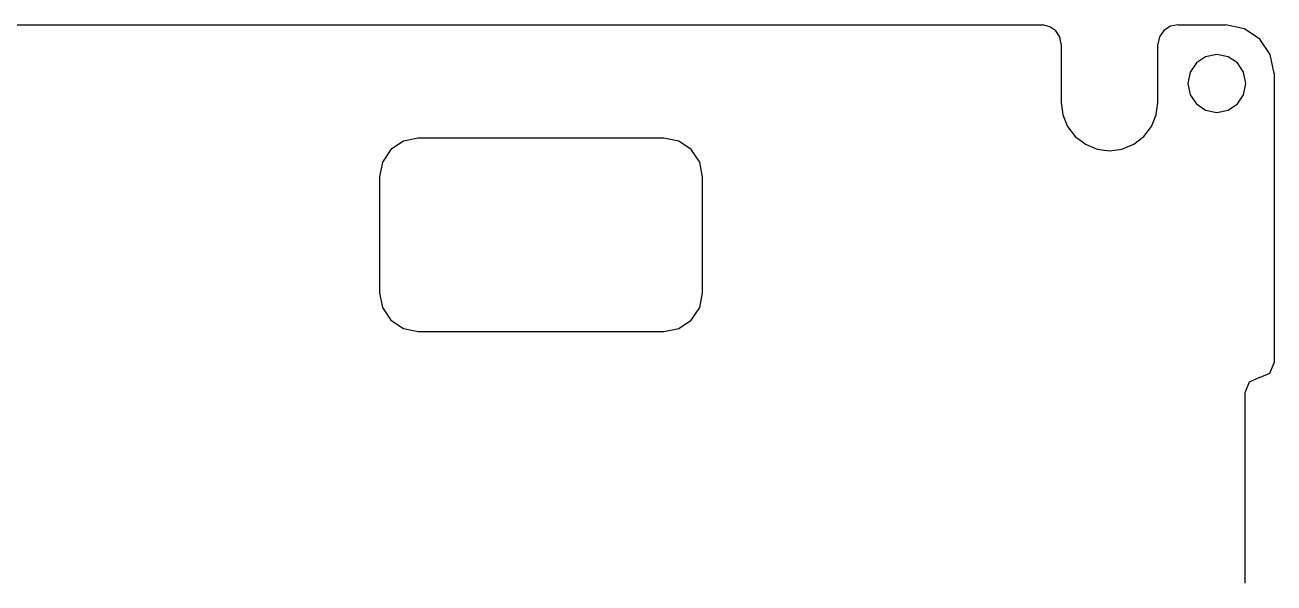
# Model space of a CAD drawing. Extents: x 0 to 148, y 0 to 81.
# Drawn here: x 83.6 to 148.1, y 52.3 to 81.1 of the extents above; entities that cross this region are included whole.
import ezdxf

# ---------------------------------------------------------------- set-up
doc = ezdxf.new("R2010")
doc.units = 0

msp = doc.modelspace()

# ---------------------------------------------------------------- linework, layer by layer
at = {"layer": 'Part__Feature007', "color": 7}
for points in [[(12.167289, 81.131325), (136.166493, 81.131325)], [(12.167289, 81.131325), (136.166493, 81.131325)], [(12.167289, 81.131325), (136.166493, 81.131325)], [(12.167289, 81.131325), (136.166493, 81.131325)], [(137.132131, 80.132445), (137.056997, 80.513453), (136.851299, 80.827525), (136.544593, 81.044056), (136.166438, 81.132436)], [(137.132131, 80.132445), (137.056997, 80.513453), (136.851299, 80.827525), (136.544593, 81.044056), (136.166438, 81.132436)], [(137.132131, 80.132445), (137.056997, 80.513453), (136.851299, 80.827525), (136.544593, 81.044056), (136.166438, 81.132436)], [(137.132131, 80.132445), (137.056997, 80.513453), (136.851299, 80.827525), (136.544593, 81.044056), (136.166438, 81.132436)], [(136.166493, 81.131325), (136.166493, 81.131325)], [(136.166493, 81.131325), (136.166493, 81.131325)], [(143.167629, 81.132436), (142.774131, 81.066581), (142.437644, 80.852211), (142.211666, 80.523407), (142.132126, 80.132445)], [(143.167629, 81.132436), (142.774131, 81.066581), (142.437644, 80.852211), (142.211666, 80.523407), (142.132126, 80.132445)], [(143.167629, 81.132436), (142.774131, 81.066581), (142.437644, 80.852211), (142.211666, 80.523407), (142.132126, 80.132445)], [(143.167629, 81.132436), (142.774131, 81.066581), (142.437644, 80.852211), (142.211666, 80.523407), (142.132126, 80.132445)], [(143.167624, 81.131325), (143.167624, 81.131325)], [(143.167624, 81.131325), (143.167624, 81.131325)], [(143.167624, 81.131325), (145.632215, 81.131325)], [(143.167624, 81.131325), (145.632215, 81.131325)], [(143.167624, 81.131325), (145.632215, 81.131325)], [(143.167624, 81.131325), (145.632215, 81.131325)], [(148.132117, 78.632444), (147.935652, 79.605553), (147.399882, 80.400203), (146.605231, 80.935972), (145.632122, 81.132436)], [(148.132117, 78.632444), (147.935652, 79.605553), (147.399882, 80.400203), (146.605231, 80.935972), (145.632122, 81.132436)], [(148.132117, 78.632444), (147.935652, 79.605553), (147.399882, 80.400203), (146.605231, 80.935972), (145.632122, 81.132436)], [(148.132117, 78.632444), (147.935652, 79.605553), (147.399882, 80.400203), (146.605231, 80.935972), (145.632122, 81.132436)], [(145.632215, 81.131325), (145.632215, 81.131325)], [(145.632215, 81.131325), (145.632215, 81.131325)], [(137.132221, 80.131201), (137.132221, 77.133476)], [(137.132221, 80.131201), (137.132221, 77.133476)], [(137.132221, 80.131201), (137.132221, 80.131201)], [(137.132221, 80.131201), (137.132221, 77.133476)], [(137.132221, 80.131201), (137.132221, 77.133476)], [(137.132221, 80.131201), (137.132221, 80.131201)], [(142.132046, 80.131201), (142.132046, 80.131201)], [(142.132046, 77.133476), (142.132046, 80.131201)], [(142.132046, 80.131201), (142.132046, 80.131201)], [(142.132046, 77.133476), (142.132046, 80.131201)], [(142.132046, 77.133476), (142.132046, 80.131201)], [(142.132046, 77.133476), (142.132046, 80.131201)], [(146.681519, 78.112459), (146.563328, 78.695976), (146.241794, 79.172413), (145.765124, 79.493599), (145.181521, 79.611366), (144.597919, 79.493599), (144.121248, 79.172413), (143.799715, 78.695976), (143.681524, 78.112459), (143.799715, 77.528943), (144.121248, 77.052506), (144.597919, 76.731319), (145.181521, 76.613552), (145.765124, 76.731319), (146.241794, 77.052506), (146.563328, 77.528943), (146.681519, 78.112459), (146.681519, 78.112459)], [(146.681519, 78.112459), (146.563328, 78.695976), (146.241794, 79.172413), (145.765124, 79.493599), (145.181521, 79.611366), (144.597919, 79.493599), (144.121248, 79.172413), (143.799715, 78.695976), (143.681524, 78.112459), (143.799715, 77.528943), (144.121248, 77.052506), (144.597919, 76.731319), (145.181521, 76.613552), (145.765124, 76.731319), (146.241794, 77.052506), (146.563328, 77.528943), (146.681519, 78.112459), (146.681519, 78.112459)], [(146.681519, 78.112459), (146.563328, 78.695976), (146.241794, 79.172413), (145.765124, 79.493599), (145.181521, 79.611366), (144.597919, 79.493599), (144.121248, 79.172413), (143.799715, 78.695976), (143.681524, 78.112459), (143.799715, 77.528943), (144.121248, 77.052506), (144.597919, 76.731319), (145.181521, 76.613552), (145.765124, 76.731319), (146.241794, 77.052506), (146.563328, 77.528943), (146.681519, 78.112459), (146.681519, 78.112459)], [(146.681519, 78.112459), (146.563328, 78.695976), (146.241794, 79.172413), (145.765124, 79.493599), (145.181521, 79.611366), (144.597919, 79.493599), (144.121248, 79.172413), (143.799715, 78.695976), (143.681524, 78.112459), (143.799715, 77.528943), (144.121248, 77.052506), (144.597919, 76.731319), (145.181521, 76.613552), (145.765124, 76.731319), (146.241794, 77.052506), (146.563328, 77.528943), (146.681519, 78.112459), (146.681519, 78.112459)], [(148.131995, 78.633661), (148.13226, 63.674138)], [(148.131995, 78.633661), (148.13226, 63.674138)], [(148.131995, 78.633661), (148.131995, 78.633661)], [(148.131995, 78.633661), (148.131995, 78.633661)], [(148.131995, 78.633661), (148.13226, 63.674138)], [(148.131995, 78.633661), (148.13226, 63.674138)], [(137.132131, 77.132444), (137.21867, 76.48015), (137.467067, 75.882445), (137.860497, 75.368474), (138.38213, 74.967383), (138.990302, 74.716181), (139.632128, 74.632447), (140.273955, 74.716181), (140.882127, 74.967383), (141.40376, 75.368474), (141.79719, 75.882445), (142.045587, 76.48015), (142.132126, 77.132444)], [(137.132131, 77.132444), (137.21867, 76.48015), (137.467067, 75.882445), (137.860497, 75.368474), (138.38213, 74.967383), (138.990302, 74.716181), (139.632128, 74.632447), (140.273955, 74.716181), (140.882127, 74.967383), (141.40376, 75.368474), (141.79719, 75.882445), (142.045587, 76.48015), (142.132126, 77.132444)], [(137.132131, 77.132444), (137.21867, 76.48015), (137.467067, 75.882445), (137.860497, 75.368474), (138.38213, 74.967383), (138.990302, 74.716181), (139.632128, 74.632447), (140.273955, 74.716181), (140.882127, 74.967383), (141.40376, 75.368474), (141.79719, 75.882445), (142.045587, 76.48015), (142.132126, 77.132444)], [(137.132131, 77.132444), (137.21867, 76.48015), (137.467067, 75.882445), (137.860497, 75.368474), (138.38213, 74.967383), (138.990302, 74.716181), (139.632128, 74.632447), (140.273955, 74.716181), (140.882127, 74.967383), (141.40376, 75.368474), (141.79719, 75.882445), (142.045587, 76.48015), (142.132126, 77.132444)], [(137.132221, 77.133476), (137.132221, 77.133476)], [(137.132221, 77.133476), (137.132221, 77.133476)], [(142.132046, 77.133476), (142.132046, 77.133476)], [(142.132046, 77.133476), (142.132046, 77.133476)], [(145.18163, 76.612247), (145.18163, 76.612247)], [(145.18163, 76.612247), (145.18163, 76.612247)], [(103.904174, 75.28367), (103.138805, 75.131428), (102.489957, 74.697881), (102.056412, 74.04903), (101.904175, 73.283661)], [(103.904174, 75.28367), (103.138805, 75.131428), (102.489957, 74.697881), (102.056412, 74.04903), (101.904175, 73.283661)], [(103.904174, 75.28367), (103.138805, 75.131428), (102.489957, 74.697881), (102.056412, 74.04903), (101.904175, 73.283661)], [(103.904174, 75.28367), (103.138805, 75.131428), (102.489957, 74.697881), (102.056412, 74.04903), (101.904175, 73.283661)], [(116.604285, 75.28404), (103.904301, 75.28404)], [(116.604285, 75.28404), (103.904301, 75.28404)], [(103.904301, 75.28404), (103.904301, 75.28404)], [(116.604285, 75.28404), (103.904301, 75.28404)], [(103.904301, 75.28404), (103.904301, 75.28404)], [(116.604285, 75.28404), (103.904301, 75.28404)], [(118.604154, 73.283661), (118.451917, 74.04903), (118.018373, 74.69788), (117.369526, 75.131428), (116.604158, 75.28367)], [(118.604154, 73.283661), (118.451917, 74.04903), (118.018373, 74.69788), (117.369526, 75.131428), (116.604158, 75.28367)], [(118.604154, 73.283661), (118.451917, 74.04903), (118.018373, 74.69788), (117.369526, 75.131428), (116.604158, 75.28367)], [(118.604154, 73.283661), (118.451917, 74.04903), (118.018373, 74.69788), (117.369526, 75.131428), (116.604158, 75.28367)], [(116.604285, 75.28404), (116.604285, 75.28404)], [(116.604285, 75.28404), (116.604285, 75.28404)], [(101.904053, 73.283793), (101.904053, 67.288342)], [(101.904053, 73.283793), (101.904053, 67.288342)], [(101.904053, 73.283793), (101.904053, 73.283793)], [(101.904053, 73.283793), (101.904053, 73.283793)], [(101.904053, 73.283793), (101.904053, 67.288342)], [(101.904053, 73.283793), (101.904053, 67.288342)], [(118.604268, 67.288342), (118.604268, 73.283793)], [(118.604268, 67.288342), (118.604268, 73.283793)], [(118.604268, 73.283793), (118.604268, 73.283793)], [(118.604268, 67.288342), (118.604268, 73.283793)], [(118.604268, 73.283793), (118.604268, 73.283793)], [(118.604268, 67.288342), (118.604268, 73.283793)], [(101.904053, 67.288342), (101.904053, 67.288342)], [(101.904053, 67.288342), (101.904053, 67.288342)], [(101.904175, 67.289268), (102.056412, 66.523898), (102.489957, 65.875048), (103.138805, 65.4415), (103.904174, 65.289259)], [(101.904175, 67.289268), (102.056412, 66.523898), (102.489957, 65.875048), (103.138805, 65.4415), (103.904174, 65.289259)], [(101.904175, 67.289268), (102.056412, 66.523898), (102.489957, 65.875048), (103.138805, 65.4415), (103.904174, 65.289259)], [(101.904175, 67.289268), (102.056412, 66.523898), (102.489957, 65.875048), (103.138805, 65.4415), (103.904174, 65.289259)], [(116.604158, 65.289259), (117.369526, 65.441501), (118.018373, 65.875049), (118.451917, 66.523899), (118.604154, 67.289268)], [(116.604158, 65.289259), (117.369526, 65.441501), (118.018373, 65.875049), (118.451917, 66.523899), (118.604154, 67.289268)], [(116.604158, 65.289259), (117.369526, 65.441501), (118.018373, 65.875049), (118.451917, 66.523899), (118.604154, 67.289268)], [(116.604158, 65.289259), (117.369526, 65.441501), (118.018373, 65.875049), (118.451917, 66.523899), (118.604154, 67.289268)], [(118.604268, 67.288342), (118.604268, 67.288342)], [(118.604268, 67.288342), (118.604268, 67.288342)], [(103.904301, 65.288095), (116.604285, 65.288095)], [(103.904301, 65.288095), (116.604285, 65.288095)], [(103.904301, 65.288095), (103.904301, 65.288095)], [(103.904301, 65.288095), (103.904301, 65.288095)], [(103.904301, 65.288095), (116.604285, 65.288095)], [(103.904301, 65.288095), (116.604285, 65.288095)], [(116.604285, 65.288095), (116.604285, 65.288095)], [(116.604285, 65.288095), (116.604285, 65.288095)], [(147.385355, 62.913568), (147.9142, 63.140634), (148.132172, 63.673292)], [(147.385355, 62.913568), (147.9142, 63.140634), (148.132172, 63.673292)], [(147.385355, 62.913568), (147.9142, 63.140634), (148.132172, 63.673292)], [(147.385355, 62.913568), (147.9142, 63.140634), (148.132172, 63.673292)], [(148.13226, 63.674138), (148.13226, 63.674138)], [(148.13226, 63.674138), (148.13226, 63.674138)], [(147.385355, 62.913568), (146.842459, 62.674947), (146.632119, 62.120481)], [(147.385355, 62.913568), (146.842459, 62.674947), (146.632119, 62.120481)], [(147.385355, 62.913568), (146.842459, 62.674947), (146.632119, 62.120481)], [(147.385355, 62.913568), (146.842459, 62.674947), (146.632119, 62.120481)], [(147.385342, 62.914785), (147.385342, 62.914785)], [(147.385342, 62.914785), (147.385342, 62.914785)], [(146.632074, 62.121036), (146.632074, 52.286486)], [(146.632074, 62.121036), (146.632074, 52.286486)], [(146.632074, 62.121036), (146.632074, 62.121036)], [(146.632074, 62.121036), (146.632074, 62.121036)], [(146.632074, 62.121036), (146.632074, 52.286486)], [(146.632074, 62.121036), (146.632074, 52.286486)], [(146.632074, 52.286486), (146.632074, 52.286486)], [(146.632074, 52.286486), (146.632074, 52.286486)]]:
    msp.add_lwpolyline(points, dxfattribs=at)

doc.saveas('drawing.dxf')
